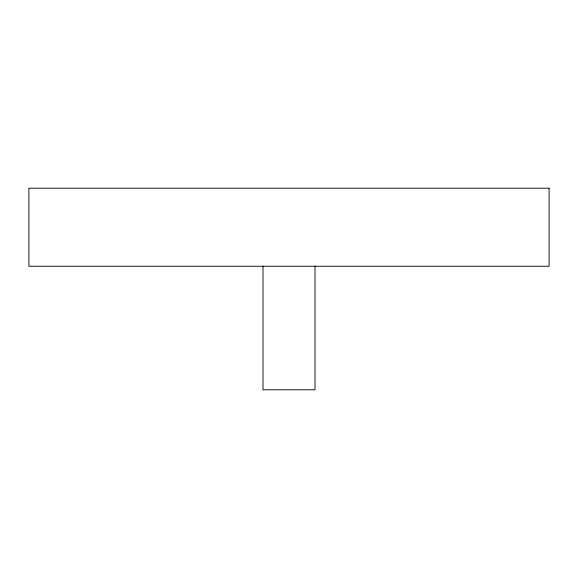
<?xml version="1.0" encoding="UTF-8"?>
<svg xmlns="http://www.w3.org/2000/svg" width="578" height="578" viewBox="0 0 578 578"><rect width="100%" height="100%" fill="white"/><g stroke="black" fill="none" stroke-linecap="round" stroke-linejoin="round"><path stroke-width="0.87" d="M315.003 266.241L315.003 389.789L262.997 389.789L262.997 266.241M549.1 188.211L28.9 188.211L28.9 266.241L549.1 266.241L549.1 188.211"/></g></svg>
